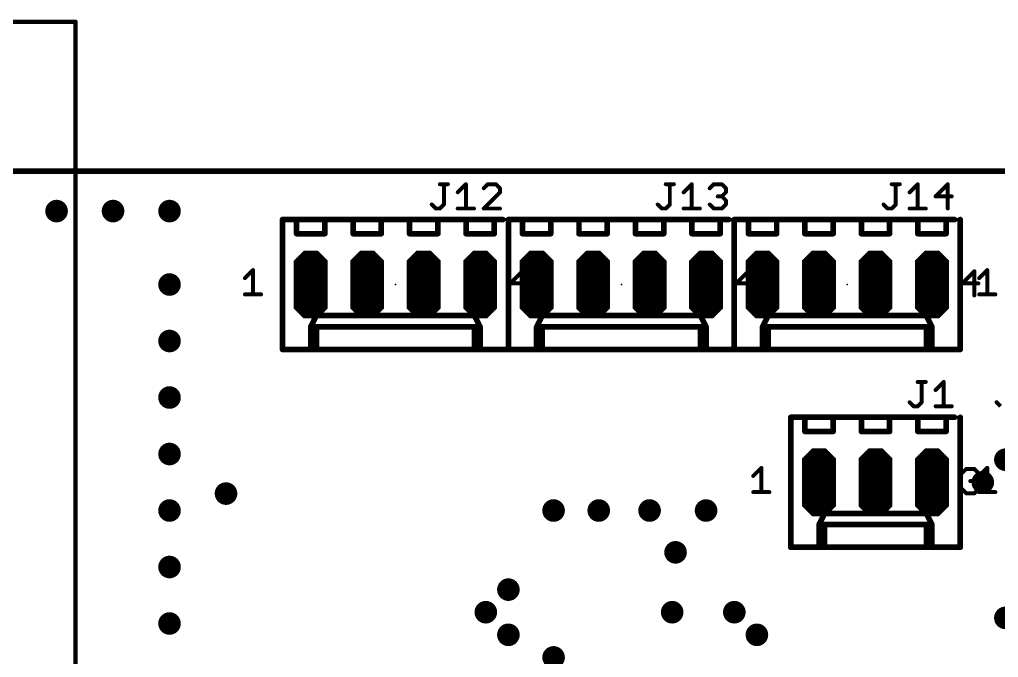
# Model space of a CAD drawing. Extents: x -10 to 136, y 0 to 101.
# Drawn here: x 22.47 to 66.49, y 72.14 to 100.81 of the extents above; entities that cross this region are included whole.
import ezdxf

# ---------------------------------------------------------------- set-up
doc = ezdxf.new("R2010")
doc.units = 0
for name, color, linetype in [('17', 92, 'CONTINUOUS'), ('18', 92, 'CONTINUOUS'), ('20', 7, 'CONTINUOUS'), ('21', 253, 'CONTINUOUS'), ('23', 7, 'CONTINUOUS'), ('25', 253, 'CONTINUOUS'), ('51', 253, 'CONTINUOUS')]:
    doc.layers.add(name, color=color, linetype=linetype)

# ---------------------------------------------------------------- blocks, each defined once
blk = doc.blocks.new('RECT')
blk.add_solid([(-0.5, -0.5), (0.5, -0.5), (-0.5, 0.5), (0.5, 0.5)])
blk = doc.blocks.new('LONGP100')
at = {"const_width": 0.5}
blk.add_lwpolyline([(-0.75, -0.1036), (-0.75, 0.1036), (-0.6036, 0.25), (0.6036, 0.25), (0.75, 0.1036), (0.75, -0.1036), (0.6036, -0.25), (-0.6036, -0.25), (-0.75, -0.1036), (-0.75, 0.1036)], dxfattribs=at)
blk = doc.blocks.new('ROUNDV')
at = {"const_width": 0.5}
blk.add_lwpolyline([(0, -0.25, 1), (0, 0.25, 1), (0, -0.25)], format="xyb", dxfattribs=at)

msp = doc.modelspace()

# ---------------------------------------------------------------- linework, layer by layer
at = {"layer": '20', "const_width": 0.254}
msp.add_lwpolyline([(135.862, 94), (0, 94)], dxfattribs=at)
at = {"layer": '21'}
for points, const_width in [([(24.9784, 100.7104), (10.5816, 100.7104)], 0.2032), ([(24.9784, 65.4136), (24.9784, 100.7104)], 0.2032), ([(34.29, 88.9), (34.29, 91.821)], 0.254), ([(34.29, 91.821), (42.037, 91.821)], 0.254), ([(34.925, 91.821), (34.29, 91.821)], 0.254), ([(34.925, 91.186), (34.925, 91.821)], 0.254), ([(37.465, 91.821), (36.195, 91.821)], 0.254), ([(36.195, 91.821), (36.195, 91.186)], 0.254), ([(37.465, 91.186), (37.465, 91.821)], 0.254), ([(40.005, 91.821), (38.735, 91.821)], 0.254), ([(38.735, 91.821), (38.735, 91.186)], 0.254), ([(40.005, 91.186), (40.005, 91.821)], 0.254), ([(40.005, 91.821), (43.815, 91.821)], 0.254), ([(41.275, 91.821), (41.275, 91.186)], 0.254), ([(42.545, 91.821), (41.275, 91.821)], 0.254), ([(44.45, 91.821), (42.037, 91.821)], 0.127), ([(42.545, 91.186), (42.545, 91.821)], 0.254), ([(44.196, 91.821), (43.815, 91.821)], 0.254), ([(43.815, 91.821), (43.815, 91.186)], 0.254), ([(44.45, 88.9), (44.45, 91.821)], 0.254), ([(44.45, 88.9), (44.45, 91.821)], 0.254), ([(44.45, 91.821), (52.197, 91.821)], 0.254), ([(45.085, 91.821), (44.45, 91.821)], 0.254), ([(45.085, 91.186), (45.085, 91.821)], 0.254), ([(47.625, 91.821), (46.355, 91.821)], 0.254), ([(46.355, 91.821), (46.355, 91.186)], 0.254), ([(47.625, 91.186), (47.625, 91.821)], 0.254), ([(50.165, 91.821), (48.895, 91.821)], 0.254), ([(48.895, 91.821), (48.895, 91.186)], 0.254), ([(50.165, 91.186), (50.165, 91.821)], 0.254), ([(50.165, 91.821), (53.975, 91.821)], 0.254), ([(51.435, 91.821), (51.435, 91.186)], 0.254), ([(52.705, 91.821), (51.435, 91.821)], 0.254), ([(54.61, 91.821), (52.197, 91.821)], 0.127), ([(52.705, 91.186), (52.705, 91.821)], 0.254), ([(54.356, 91.821), (53.975, 91.821)], 0.254), ([(53.975, 91.821), (53.975, 91.186)], 0.254), ([(54.61, 88.9), (54.61, 91.821)], 0.254), ([(54.61, 88.9), (54.61, 91.821)], 0.254), ([(54.61, 91.821), (62.357, 91.821)], 0.254), ([(55.245, 91.821), (54.61, 91.821)], 0.254), ([(55.245, 91.186), (55.245, 91.821)], 0.254), ([(57.785, 91.821), (56.515, 91.821)], 0.254), ([(56.515, 91.821), (56.515, 91.186)], 0.254), ([(57.785, 91.186), (57.785, 91.821)], 0.254), ([(60.325, 91.821), (59.055, 91.821)], 0.254), ([(59.055, 91.821), (59.055, 91.186)], 0.254), ([(60.325, 91.186), (60.325, 91.821)], 0.254), ([(60.325, 91.821), (64.135, 91.821)], 0.254), ([(61.595, 91.821), (61.595, 91.186)], 0.254), ([(62.865, 91.821), (61.595, 91.821)], 0.254), ([(64.77, 91.821), (62.357, 91.821)], 0.127), ([(62.865, 91.186), (62.865, 91.821)], 0.254), ([(64.516, 91.821), (64.135, 91.821)], 0.254), ([(64.135, 91.821), (64.135, 91.186)], 0.254), ([(64.77, 88.9), (64.77, 91.821)], 0.254), ([(36.195, 91.186), (34.925, 91.186)], 0.254), ([(38.735, 91.186), (37.465, 91.186)], 0.254), ([(41.275, 91.186), (40.005, 91.186)], 0.254), ([(43.815, 91.186), (42.545, 91.186)], 0.254), ([(46.355, 91.186), (45.085, 91.186)], 0.254), ([(48.895, 91.186), (47.625, 91.186)], 0.254), ([(51.435, 91.186), (50.165, 91.186)], 0.254), ([(53.975, 91.186), (52.705, 91.186)], 0.254), ([(56.515, 91.186), (55.245, 91.186)], 0.254), ([(59.055, 91.186), (57.785, 91.186)], 0.254), ([(61.595, 91.186), (60.325, 91.186)], 0.254), ([(64.135, 91.186), (62.865, 91.186)], 0.254), ([(32.6015, 89.1857), (32.9658, 89.5501)], 0.1778), ([(32.9658, 89.5501), (32.9658, 88.457)], 0.1778), ([(42.7615, 89.1857), (43.1258, 89.5501)], 0.1778), ([(43.1258, 89.5501), (43.1258, 88.457)], 0.1778), ([(45.086, 89.4993), (44.5395, 88.9527)], 0.1778), ([(45.086, 88.4062), (45.086, 89.4993)], 0.1778), ([(52.9215, 89.1857), (53.2858, 89.5501)], 0.1778), ([(53.2858, 89.5501), (53.2858, 88.457)], 0.1778), ([(55.246, 89.4993), (54.6995, 88.9527)], 0.1778), ([(55.246, 88.4062), (55.246, 89.4993)], 0.1778), ([(65.406, 89.4993), (64.8595, 88.9527)], 0.1778), ([(65.406, 88.4062), (65.406, 89.4993)], 0.1778), ([(65.6215, 89.1857), (65.9858, 89.5501)], 0.1778), ([(65.9858, 89.5501), (65.9858, 88.457)], 0.1778), ([(34.29, 88.9), (34.29, 85.979)], 0.254), ([(44.45, 88.9), (44.45, 85.979)], 0.254), ([(44.45, 88.9), (44.45, 85.979)], 0.254), ([(44.5395, 88.9527), (45.2682, 88.9527)], 0.1778), ([(54.61, 88.9), (54.61, 85.979)], 0.254), ([(54.61, 88.9), (54.61, 85.979)], 0.254), ([(54.6995, 88.9527), (55.4282, 88.9527)], 0.1778), ([(64.77, 88.9), (64.77, 85.979)], 0.254), ([(64.8595, 88.9527), (65.5882, 88.9527)], 0.1778), ([(32.6015, 88.457), (33.3302, 88.457)], 0.1778), ([(42.7615, 88.457), (43.4902, 88.457)], 0.1778), ([(52.9215, 88.457), (53.6502, 88.457)], 0.1778), ([(65.6215, 88.457), (66.3502, 88.457)], 0.1778), ([(35.814, 87.503), (35.56, 86.995)], 0.254), ([(42.926, 87.503), (35.814, 87.503)], 0.254), ([(43.18, 86.995), (42.926, 87.503)], 0.254), ([(45.974, 87.503), (45.72, 86.995)], 0.254), ([(53.086, 87.503), (45.974, 87.503)], 0.254), ([(53.34, 86.995), (53.086, 87.503)], 0.254), ([(56.134, 87.503), (55.88, 86.995)], 0.254), ([(63.246, 87.503), (56.134, 87.503)], 0.254), ([(63.5, 86.995), (63.246, 87.503)], 0.254), ([(35.814, 86.995), (35.56, 86.995)], 0.254), ([(35.56, 86.995), (35.56, 85.979)], 0.254), ([(42.926, 86.995), (35.814, 86.995)], 0.254), ([(35.814, 85.979), (35.814, 86.995)], 0.254), ([(43.18, 86.995), (42.926, 86.995)], 0.254), ([(42.926, 85.979), (42.926, 86.995)], 0.254), ([(43.18, 86.995), (43.18, 85.979)], 0.254), ([(45.974, 86.995), (45.72, 86.995)], 0.254), ([(45.72, 86.995), (45.72, 85.979)], 0.254), ([(53.086, 86.995), (45.974, 86.995)], 0.254), ([(45.974, 85.979), (45.974, 86.995)], 0.254), ([(53.34, 86.995), (53.086, 86.995)], 0.254), ([(53.086, 85.979), (53.086, 86.995)], 0.254), ([(53.34, 86.995), (53.34, 85.979)], 0.254), ([(56.134, 86.995), (55.88, 86.995)], 0.254), ([(55.88, 86.995), (55.88, 85.979)], 0.254), ([(63.246, 86.995), (56.134, 86.995)], 0.254), ([(56.134, 85.979), (56.134, 86.995)], 0.254), ([(63.5, 86.995), (63.246, 86.995)], 0.254), ([(63.246, 85.979), (63.246, 86.995)], 0.254), ([(63.5, 86.995), (63.5, 85.979)], 0.254), ([(43.18, 86.36), (43.18, 85.979)], 0.127), ([(53.34, 86.36), (53.34, 85.979)], 0.127), ([(63.5, 86.36), (63.5, 85.979)], 0.127), ([(34.29, 85.979), (41.91, 85.979)], 0.254), ([(43.18, 85.979), (41.91, 85.979)], 0.254), ([(42.926, 85.979), (43.18, 85.979)], 0.127), ([(44.45, 85.979), (43.18, 85.979)], 0.254), ([(44.45, 85.979), (52.07, 85.979)], 0.254), ([(53.34, 85.979), (52.07, 85.979)], 0.254), ([(53.086, 85.979), (53.34, 85.979)], 0.127), ([(54.61, 85.979), (53.34, 85.979)], 0.254), ([(54.61, 85.979), (62.23, 85.979)], 0.254), ([(63.5, 85.979), (62.23, 85.979)], 0.254), ([(63.246, 85.979), (63.5, 85.979)], 0.127), ([(64.77, 85.979), (63.5, 85.979)], 0.254), ([(57.15, 80.01), (57.15, 82.931)], 0.254), ([(57.785, 82.931), (57.15, 82.931)], 0.254), ([(57.785, 82.931), (59.055, 82.931)], 0.254), ([(57.785, 82.296), (57.785, 82.931)], 0.254), ([(60.325, 82.931), (59.055, 82.931)], 0.254), ([(59.055, 82.931), (59.055, 82.296)], 0.254), ([(60.325, 82.931), (61.595, 82.931)], 0.254), ([(60.325, 82.296), (60.325, 82.931)], 0.254), ([(62.865, 82.931), (61.595, 82.931)], 0.254), ([(61.595, 82.931), (61.595, 82.296)], 0.254), ([(61.595, 82.931), (62.23, 82.931)], 0.127), ([(64.77, 82.931), (62.23, 82.931)], 0.127), ([(62.865, 82.296), (62.865, 82.931)], 0.254), ([(62.865, 82.931), (64.135, 82.931)], 0.254), ([(64.516, 82.931), (64.135, 82.931)], 0.254), ([(64.135, 82.931), (64.135, 82.296)], 0.254), ([(64.77, 80.01), (64.77, 82.931)], 0.254), ([(59.055, 82.296), (57.785, 82.296)], 0.254), ([(61.595, 82.296), (60.325, 82.296)], 0.254), ([(64.135, 82.296), (62.865, 82.296)], 0.254), ([(55.4615, 80.2957), (55.8258, 80.6601)], 0.1778), ([(55.8258, 80.6601), (55.8258, 79.567)], 0.1778), ([(64.8595, 80.4271), (65.0416, 80.6093)], 0.1778), ([(65.0416, 80.6093), (65.406, 80.6093)], 0.1778), ([(65.406, 80.6093), (65.5882, 80.4271)], 0.1778), ([(65.6215, 80.2957), (65.9858, 80.6601)], 0.1778), ([(65.9858, 80.6601), (65.9858, 79.567)], 0.1778), ([(57.15, 80.01), (57.15, 77.089)], 0.254), ([(64.77, 80.01), (64.77, 77.089)], 0.254), ([(65.406, 80.0627), (65.2238, 80.0627)], 0.1778), ([(65.5882, 80.2449), (65.406, 80.0627)], 0.1778), ([(65.406, 80.0627), (65.5882, 79.8805)], 0.1778), ([(65.5882, 80.4271), (65.5882, 80.2449)], 0.1778), ([(65.0416, 79.5162), (64.8595, 79.6983)], 0.1778), ([(65.5882, 79.6983), (65.406, 79.5162)], 0.1778), ([(65.5882, 79.8805), (65.5882, 79.6983)], 0.1778), ([(55.4615, 79.567), (56.1902, 79.567)], 0.1778), ([(65.406, 79.5162), (65.0416, 79.5162)], 0.1778), ([(65.6215, 79.567), (66.3502, 79.567)], 0.1778), ([(58.674, 78.613), (58.42, 78.105)], 0.254), ([(63.246, 78.613), (58.674, 78.613)], 0.254), ([(63.5, 78.105), (63.246, 78.613)], 0.254), ([(58.674, 78.105), (58.42, 78.105)], 0.254), ([(58.42, 78.105), (58.42, 77.089)], 0.254), ([(63.246, 78.105), (58.674, 78.105)], 0.254), ([(58.674, 77.089), (58.674, 78.105)], 0.254), ([(63.5, 78.105), (63.246, 78.105)], 0.254), ([(63.246, 77.089), (63.246, 78.105)], 0.254), ([(63.5, 78.105), (63.5, 77.089)], 0.254), ([(63.5, 77.47), (63.5, 77.089)], 0.127), ([(57.15, 77.089), (62.23, 77.089)], 0.254), ([(63.5, 77.089), (62.23, 77.089)], 0.254), ([(63.246, 77.089), (63.5, 77.089)], 0.127), ([(64.77, 77.089), (63.5, 77.089)], 0.254)]:
    msp.add_lwpolyline(points, dxfattribs=dict(at, const_width=const_width))
for points, const_width in [([(25.0292, 100.7104, 1), (24.9276, 100.7104)], 0.1016), ([(24.9784, 100.6596, 1), (24.9784, 100.7612)], 0.1016), ([(34.3535, 91.821, 1), (34.2265, 91.821)], 0.127), ([(34.29, 91.8845, 1), (34.29, 91.7575)], 0.127), ([(34.29, 91.8845, 1), (34.29, 91.7575)], 0.127), ([(34.9885, 91.821, 1), (34.8615, 91.821)], 0.127), ([(34.925, 91.7575, 1), (34.925, 91.8845)], 0.127), ([(36.195, 91.8845, 1), (36.195, 91.7575)], 0.127), ([(36.2585, 91.821, 1), (36.1315, 91.821)], 0.127), ([(37.5285, 91.821, 1), (37.4015, 91.821)], 0.127), ([(37.465, 91.7575, 1), (37.465, 91.8845)], 0.127), ([(38.735, 91.8845, 1), (38.735, 91.7575)], 0.127), ([(38.7985, 91.821, 1), (38.6715, 91.821)], 0.127), ([(40.0685, 91.821, 1), (39.9415, 91.821)], 0.127), ([(40.005, 91.8845, 1), (40.005, 91.7575)], 0.127), ([(40.005, 91.7575, 1), (40.005, 91.8845)], 0.127), ([(41.3385, 91.821, 1), (41.2115, 91.821)], 0.127), ([(41.275, 91.8845, 1), (41.275, 91.7575)], 0.127), ([(42.037, 91.8528, 1), (42.037, 91.7892)], 0.0635), ([(42.037, 91.7575, 1), (42.037, 91.8845)], 0.127), ([(42.6085, 91.821, 1), (42.4815, 91.821)], 0.127), ([(42.545, 91.7575, 1), (42.545, 91.8845)], 0.127), ([(43.815, 91.8845, 1), (43.815, 91.7575)], 0.127), ([(43.8785, 91.821, 1), (43.7515, 91.821)], 0.127), ([(43.815, 91.7575, 1), (43.815, 91.8845)], 0.127), ([(44.196, 91.7575, 1), (44.196, 91.8845)], 0.127), ([(44.5135, 91.821, 1), (44.3865, 91.821)], 0.127), ([(44.5135, 91.821, 1), (44.3865, 91.821)], 0.127), ([(44.45, 91.8845, 1), (44.45, 91.7575)], 0.127), ([(44.45, 91.8845, 1), (44.45, 91.7575)], 0.127), ([(44.45, 91.7892, 1), (44.45, 91.8528)], 0.0635), ([(45.1485, 91.821, 1), (45.0215, 91.821)], 0.127), ([(45.085, 91.7575, 1), (45.085, 91.8845)], 0.127), ([(46.355, 91.8845, 1), (46.355, 91.7575)], 0.127), ([(46.4185, 91.821, 1), (46.2915, 91.821)], 0.127), ([(47.6885, 91.821, 1), (47.5615, 91.821)], 0.127), ([(47.625, 91.7575, 1), (47.625, 91.8845)], 0.127), ([(48.895, 91.8845, 1), (48.895, 91.7575)], 0.127), ([(48.9585, 91.821, 1), (48.8315, 91.821)], 0.127), ([(50.2285, 91.821, 1), (50.1015, 91.821)], 0.127), ([(50.165, 91.8845, 1), (50.165, 91.7575)], 0.127), ([(50.165, 91.7575, 1), (50.165, 91.8845)], 0.127), ([(51.4985, 91.821, 1), (51.3715, 91.821)], 0.127), ([(51.435, 91.8845, 1), (51.435, 91.7575)], 0.127), ([(52.197, 91.8528, 1), (52.197, 91.7892)], 0.0635), ([(52.197, 91.7575, 1), (52.197, 91.8845)], 0.127), ([(52.7685, 91.821, 1), (52.6415, 91.821)], 0.127), ([(52.705, 91.7575, 1), (52.705, 91.8845)], 0.127), ([(53.975, 91.8845, 1), (53.975, 91.7575)], 0.127), ([(54.0385, 91.821, 1), (53.9115, 91.821)], 0.127), ([(53.975, 91.7575, 1), (53.975, 91.8845)], 0.127), ([(54.356, 91.7575, 1), (54.356, 91.8845)], 0.127), ([(54.6735, 91.821, 1), (54.5465, 91.821)], 0.127), ([(54.6735, 91.821, 1), (54.5465, 91.821)], 0.127), ([(54.61, 91.8845, 1), (54.61, 91.7575)], 0.127), ([(54.61, 91.8845, 1), (54.61, 91.7575)], 0.127), ([(54.61, 91.7892, 1), (54.61, 91.8528)], 0.0635), ([(55.3085, 91.821, 1), (55.1815, 91.821)], 0.127), ([(55.245, 91.7575, 1), (55.245, 91.8845)], 0.127), ([(56.515, 91.8845, 1), (56.515, 91.7575)], 0.127), ([(56.5785, 91.821, 1), (56.4515, 91.821)], 0.127), ([(57.8485, 91.821, 1), (57.7215, 91.821)], 0.127), ([(57.785, 91.7575, 1), (57.785, 91.8845)], 0.127), ([(59.055, 91.8845, 1), (59.055, 91.7575)], 0.127), ([(59.1185, 91.821, 1), (58.9915, 91.821)], 0.127), ([(60.3885, 91.821, 1), (60.2615, 91.821)], 0.127), ([(60.325, 91.8845, 1), (60.325, 91.7575)], 0.127), ([(60.325, 91.7575, 1), (60.325, 91.8845)], 0.127), ([(61.6585, 91.821, 1), (61.5315, 91.821)], 0.127), ([(61.595, 91.8845, 1), (61.595, 91.7575)], 0.127), ([(62.357, 91.8528, 1), (62.357, 91.7892)], 0.0635), ([(62.357, 91.7575, 1), (62.357, 91.8845)], 0.127), ([(62.9285, 91.821, 1), (62.8015, 91.821)], 0.127), ([(62.865, 91.7575, 1), (62.865, 91.8845)], 0.127), ([(64.135, 91.8845, 1), (64.135, 91.7575)], 0.127), ([(64.1985, 91.821, 1), (64.0715, 91.821)], 0.127), ([(64.135, 91.7575, 1), (64.135, 91.8845)], 0.127), ([(64.516, 91.7575, 1), (64.516, 91.8845)], 0.127), ([(64.8335, 91.821, 1), (64.7065, 91.821)], 0.127), ([(64.77, 91.7892, 1), (64.77, 91.8528)], 0.0635), ([(34.925, 91.2495, 1), (34.925, 91.1225)], 0.127), ([(34.8615, 91.186, 1), (34.9885, 91.186)], 0.127), ([(36.1315, 91.186, 1), (36.2585, 91.186)], 0.127), ([(36.195, 91.1225, 1), (36.195, 91.2495)], 0.127), ([(37.465, 91.2495, 1), (37.465, 91.1225)], 0.127), ([(37.4015, 91.186, 1), (37.5285, 91.186)], 0.127), ([(38.6715, 91.186, 1), (38.7985, 91.186)], 0.127), ([(38.735, 91.1225, 1), (38.735, 91.2495)], 0.127), ([(40.005, 91.2495, 1), (40.005, 91.1225)], 0.127), ([(39.9415, 91.186, 1), (40.0685, 91.186)], 0.127), ([(41.2115, 91.186, 1), (41.3385, 91.186)], 0.127), ([(41.275, 91.1225, 1), (41.275, 91.2495)], 0.127), ([(42.545, 91.2495, 1), (42.545, 91.1225)], 0.127), ([(42.4815, 91.186, 1), (42.6085, 91.186)], 0.127), ([(43.7515, 91.186, 1), (43.8785, 91.186)], 0.127), ([(43.815, 91.1225, 1), (43.815, 91.2495)], 0.127), ([(45.085, 91.2495, 1), (45.085, 91.1225)], 0.127), ([(45.0215, 91.186, 1), (45.1485, 91.186)], 0.127), ([(46.2915, 91.186, 1), (46.4185, 91.186)], 0.127), ([(46.355, 91.1225, 1), (46.355, 91.2495)], 0.127), ([(47.625, 91.2495, 1), (47.625, 91.1225)], 0.127), ([(47.5615, 91.186, 1), (47.6885, 91.186)], 0.127), ([(48.8315, 91.186, 1), (48.9585, 91.186)], 0.127), ([(48.895, 91.1225, 1), (48.895, 91.2495)], 0.127), ([(50.165, 91.2495, 1), (50.165, 91.1225)], 0.127), ([(50.1015, 91.186, 1), (50.2285, 91.186)], 0.127), ([(51.3715, 91.186, 1), (51.4985, 91.186)], 0.127), ([(51.435, 91.1225, 1), (51.435, 91.2495)], 0.127), ([(52.705, 91.2495, 1), (52.705, 91.1225)], 0.127), ([(52.6415, 91.186, 1), (52.7685, 91.186)], 0.127), ([(53.9115, 91.186, 1), (54.0385, 91.186)], 0.127), ([(53.975, 91.1225, 1), (53.975, 91.2495)], 0.127), ([(55.245, 91.2495, 1), (55.245, 91.1225)], 0.127), ([(55.1815, 91.186, 1), (55.3085, 91.186)], 0.127), ([(56.4515, 91.186, 1), (56.5785, 91.186)], 0.127), ([(56.515, 91.1225, 1), (56.515, 91.2495)], 0.127), ([(57.785, 91.2495, 1), (57.785, 91.1225)], 0.127), ([(57.7215, 91.186, 1), (57.8485, 91.186)], 0.127), ([(58.9915, 91.186, 1), (59.1185, 91.186)], 0.127), ([(59.055, 91.1225, 1), (59.055, 91.2495)], 0.127), ([(60.325, 91.2495, 1), (60.325, 91.1225)], 0.127), ([(60.2615, 91.186, 1), (60.3885, 91.186)], 0.127), ([(61.5315, 91.186, 1), (61.6585, 91.186)], 0.127), ([(61.595, 91.1225, 1), (61.595, 91.2495)], 0.127), ([(62.865, 91.2495, 1), (62.865, 91.1225)], 0.127), ([(62.8015, 91.186, 1), (62.9285, 91.186)], 0.127), ([(64.0715, 91.186, 1), (64.1985, 91.186)], 0.127), ([(64.135, 91.1225, 1), (64.135, 91.2495)], 0.127), ([(33.0102, 89.5501, 1), (32.9214, 89.5501)], 0.0889), ([(32.9972, 89.5187, 1), (32.9344, 89.5815)], 0.0889), ([(43.1703, 89.5501, 1), (43.0814, 89.5501)], 0.0889), ([(43.1572, 89.5187, 1), (43.0944, 89.5815)], 0.0889), ([(45.1305, 89.4993, 1), (45.0416, 89.4993)], 0.0889), ([(45.1174, 89.4679, 1), (45.0546, 89.5307)], 0.0889), ([(53.3302, 89.5501, 1), (53.2414, 89.5501)], 0.0889), ([(53.3172, 89.5187, 1), (53.2544, 89.5815)], 0.0889), ([(55.2904, 89.4993, 1), (55.2016, 89.4993)], 0.0889), ([(55.2774, 89.4679, 1), (55.2146, 89.5307)], 0.0889), ([(65.4505, 89.4993, 1), (65.3616, 89.4993)], 0.0889), ([(65.4374, 89.4679, 1), (65.3746, 89.5307)], 0.0889), ([(66.0302, 89.5501, 1), (65.9413, 89.5501)], 0.0889), ([(66.0172, 89.5187, 1), (65.9544, 89.5815)], 0.0889), ([(32.5701, 89.2171, 1), (32.6329, 89.1543)], 0.0889), ([(34.3535, 88.9, 1), (34.2265, 88.9)], 0.127), ([(34.2265, 88.9, 1), (34.3535, 88.9)], 0.127), ([(42.7301, 89.2171, 1), (42.7929, 89.1543)], 0.0889), ([(44.5135, 88.9, 1), (44.3865, 88.9)], 0.127), ([(44.5135, 88.9, 1), (44.3865, 88.9)], 0.127), ([(44.3865, 88.9, 1), (44.5135, 88.9)], 0.127), ([(44.3865, 88.9, 1), (44.5135, 88.9)], 0.127), ([(44.5395, 88.9972, 1), (44.5395, 88.9083)], 0.0889), ([(44.5081, 88.9841, 1), (44.5709, 88.9213)], 0.0889), ([(45.2682, 88.9083, 1), (45.2682, 88.9972)], 0.0889), ([(52.8901, 89.2171, 1), (52.9529, 89.1543)], 0.0889), ([(54.6735, 88.9, 1), (54.5465, 88.9)], 0.127), ([(54.6735, 88.9, 1), (54.5465, 88.9)], 0.127), ([(54.5465, 88.9, 1), (54.6735, 88.9)], 0.127), ([(54.5465, 88.9, 1), (54.6735, 88.9)], 0.127), ([(54.6995, 88.9972, 1), (54.6995, 88.9083)], 0.0889), ([(54.6681, 88.9841, 1), (54.7309, 88.9213)], 0.0889), ([(55.4282, 88.9083, 1), (55.4282, 88.9972)], 0.0889), ([(64.8335, 88.9, 1), (64.7065, 88.9)], 0.127), ([(64.7065, 88.9, 1), (64.8335, 88.9)], 0.127), ([(64.8595, 88.9972, 1), (64.8595, 88.9083)], 0.0889), ([(64.8281, 88.9841, 1), (64.8909, 88.9213)], 0.0889), ([(65.5901, 89.2171, 1), (65.6529, 89.1543)], 0.0889), ([(65.5882, 88.9083, 1), (65.5882, 88.9972)], 0.0889), ([(32.6015, 88.5015, 1), (32.6015, 88.4126)], 0.0889), ([(32.9214, 88.457, 1), (33.0102, 88.457)], 0.0889), ([(33.3302, 88.4126, 1), (33.3302, 88.5015)], 0.0889), ([(42.7615, 88.5015, 1), (42.7615, 88.4126)], 0.0889), ([(43.0814, 88.457, 1), (43.1703, 88.457)], 0.0889), ([(43.4902, 88.4126, 1), (43.4902, 88.5015)], 0.0889), ([(52.9215, 88.5015, 1), (52.9215, 88.4126)], 0.0889), ([(53.2414, 88.457, 1), (53.3302, 88.457)], 0.0889), ([(53.6502, 88.4126, 1), (53.6502, 88.5015)], 0.0889), ([(65.6215, 88.5015, 1), (65.6215, 88.4126)], 0.0889), ([(65.9413, 88.457, 1), (66.0302, 88.457)], 0.0889), ([(66.3502, 88.4126, 1), (66.3502, 88.5015)], 0.0889), ([(45.0416, 88.4062, 1), (45.1305, 88.4062)], 0.0889), ([(55.2016, 88.4062, 1), (55.2904, 88.4062)], 0.0889), ([(65.3616, 88.4062, 1), (65.4505, 88.4062)], 0.0889), ([(35.814, 87.5665, 1), (35.814, 87.4395)], 0.127), ([(35.8708, 87.4746, 1), (35.7572, 87.5314)], 0.127), ([(42.9828, 87.5314, 1), (42.8692, 87.4746)], 0.127), ([(42.926, 87.4395, 1), (42.926, 87.5665)], 0.127), ([(45.974, 87.5665, 1), (45.974, 87.4395)], 0.127), ([(46.0308, 87.4746, 1), (45.9172, 87.5314)], 0.127), ([(53.1428, 87.5314, 1), (53.0292, 87.4746)], 0.127), ([(53.086, 87.4395, 1), (53.086, 87.5665)], 0.127), ([(56.134, 87.5665, 1), (56.134, 87.4395)], 0.127), ([(56.1908, 87.4746, 1), (56.0772, 87.5314)], 0.127), ([(63.3028, 87.5314, 1), (63.1892, 87.4746)], 0.127), ([(63.246, 87.4395, 1), (63.246, 87.5665)], 0.127), ([(35.56, 87.0585, 1), (35.56, 86.9315)], 0.127), ([(35.6235, 86.995, 1), (35.4965, 86.995)], 0.127), ([(35.5032, 87.0234, 1), (35.6168, 86.9666)], 0.127), ([(35.814, 87.0585, 1), (35.814, 86.9315)], 0.127), ([(35.8775, 86.995, 1), (35.7505, 86.995)], 0.127), ([(35.814, 86.9315, 1), (35.814, 87.0585)], 0.127), ([(42.926, 87.0585, 1), (42.926, 86.9315)], 0.127), ([(42.9895, 86.995, 1), (42.8625, 86.995)], 0.127), ([(42.926, 86.9315, 1), (42.926, 87.0585)], 0.127), ([(43.2435, 86.995, 1), (43.1165, 86.995)], 0.127), ([(43.1232, 86.9666, 1), (43.2368, 87.0234)], 0.127), ([(43.18, 86.9315, 1), (43.18, 87.0585)], 0.127), ([(45.72, 87.0585, 1), (45.72, 86.9315)], 0.127), ([(45.7835, 86.995, 1), (45.6565, 86.995)], 0.127), ([(45.6632, 87.0234, 1), (45.7768, 86.9666)], 0.127), ([(45.974, 87.0585, 1), (45.974, 86.9315)], 0.127), ([(46.0375, 86.995, 1), (45.9105, 86.995)], 0.127), ([(45.974, 86.9315, 1), (45.974, 87.0585)], 0.127), ([(53.086, 87.0585, 1), (53.086, 86.9315)], 0.127), ([(53.1495, 86.995, 1), (53.0225, 86.995)], 0.127), ([(53.086, 86.9315, 1), (53.086, 87.0585)], 0.127), ([(53.4035, 86.995, 1), (53.2765, 86.995)], 0.127), ([(53.2832, 86.9666, 1), (53.3968, 87.0234)], 0.127), ([(53.34, 86.9315, 1), (53.34, 87.0585)], 0.127), ([(55.88, 87.0585, 1), (55.88, 86.9315)], 0.127), ([(55.9435, 86.995, 1), (55.8165, 86.995)], 0.127), ([(55.8232, 87.0234, 1), (55.9368, 86.9666)], 0.127), ([(56.134, 87.0585, 1), (56.134, 86.9315)], 0.127), ([(56.1975, 86.995, 1), (56.0705, 86.995)], 0.127), ([(56.134, 86.9315, 1), (56.134, 87.0585)], 0.127), ([(63.246, 87.0585, 1), (63.246, 86.9315)], 0.127), ([(63.3095, 86.995, 1), (63.1825, 86.995)], 0.127), ([(63.246, 86.9315, 1), (63.246, 87.0585)], 0.127), ([(63.5635, 86.995, 1), (63.4365, 86.995)], 0.127), ([(63.4432, 86.9666, 1), (63.5568, 87.0234)], 0.127), ([(63.5, 86.9315, 1), (63.5, 87.0585)], 0.127), ([(43.2118, 86.36, 1), (43.1482, 86.36)], 0.0635), ([(53.3718, 86.36, 1), (53.3083, 86.36)], 0.0635), ([(63.5318, 86.36, 1), (63.4682, 86.36)], 0.0635), ([(34.29, 86.0425, 1), (34.29, 85.9155)], 0.127), ([(34.2265, 85.979, 1), (34.3535, 85.979)], 0.127), ([(35.4965, 85.979, 1), (35.6235, 85.979)], 0.127), ([(35.7505, 85.979, 1), (35.8775, 85.979)], 0.127), ([(41.91, 86.0425, 1), (41.91, 85.9155)], 0.127), ([(41.91, 85.9155, 1), (41.91, 86.0425)], 0.127), ([(42.8625, 85.979, 1), (42.9895, 85.979)], 0.127), ([(42.926, 86.0108, 1), (42.926, 85.9472)], 0.0635), ([(43.18, 86.0425, 1), (43.18, 85.9155)], 0.127), ([(43.1165, 85.979, 1), (43.2435, 85.979)], 0.127), ([(43.18, 85.9155, 1), (43.18, 86.0425)], 0.127), ([(43.1482, 85.979, 1), (43.2118, 85.979)], 0.0635), ([(43.18, 85.9472, 1), (43.18, 86.0108)], 0.0635), ([(44.45, 86.0425, 1), (44.45, 85.9155)], 0.127), ([(44.3865, 85.979, 1), (44.5135, 85.979)], 0.127), ([(44.3865, 85.979, 1), (44.5135, 85.979)], 0.127), ([(44.45, 85.9155, 1), (44.45, 86.0425)], 0.127), ([(45.6565, 85.979, 1), (45.7835, 85.979)], 0.127), ([(45.9105, 85.979, 1), (46.0375, 85.979)], 0.127), ([(52.07, 86.0425, 1), (52.07, 85.9155)], 0.127), ([(52.07, 85.9155, 1), (52.07, 86.0425)], 0.127), ([(53.0225, 85.979, 1), (53.1495, 85.979)], 0.127), ([(53.086, 86.0108, 1), (53.086, 85.9472)], 0.0635), ([(53.34, 86.0425, 1), (53.34, 85.9155)], 0.127), ([(53.2765, 85.979, 1), (53.4035, 85.979)], 0.127), ([(53.34, 85.9155, 1), (53.34, 86.0425)], 0.127), ([(53.3083, 85.979, 1), (53.3718, 85.979)], 0.0635), ([(53.34, 85.9472, 1), (53.34, 86.0108)], 0.0635), ([(54.61, 86.0425, 1), (54.61, 85.9155)], 0.127), ([(54.5465, 85.979, 1), (54.6735, 85.979)], 0.127), ([(54.5465, 85.979, 1), (54.6735, 85.979)], 0.127), ([(54.61, 85.9155, 1), (54.61, 86.0425)], 0.127), ([(55.8165, 85.979, 1), (55.9435, 85.979)], 0.127), ([(56.0705, 85.979, 1), (56.1975, 85.979)], 0.127), ([(62.23, 86.0425, 1), (62.23, 85.9155)], 0.127), ([(62.23, 85.9155, 1), (62.23, 86.0425)], 0.127), ([(63.1825, 85.979, 1), (63.3095, 85.979)], 0.127), ([(63.246, 86.0108, 1), (63.246, 85.9472)], 0.0635), ([(63.5, 86.0425, 1), (63.5, 85.9155)], 0.127), ([(63.4365, 85.979, 1), (63.5635, 85.979)], 0.127), ([(63.5, 85.9155, 1), (63.5, 86.0425)], 0.127), ([(63.4682, 85.979, 1), (63.5318, 85.979)], 0.0635), ([(63.5, 85.9472, 1), (63.5, 86.0108)], 0.0635), ([(64.7065, 85.979, 1), (64.8335, 85.979)], 0.127), ([(64.77, 85.9155, 1), (64.77, 86.0425)], 0.127), ([(57.2135, 82.931, 1), (57.0865, 82.931)], 0.127), ([(57.15, 82.9945, 1), (57.15, 82.8675)], 0.127), ([(57.785, 82.9945, 1), (57.785, 82.8675)], 0.127), ([(57.8485, 82.931, 1), (57.7215, 82.931)], 0.127), ([(57.785, 82.8675, 1), (57.785, 82.9945)], 0.127), ([(59.055, 82.9945, 1), (59.055, 82.8675)], 0.127), ([(59.1185, 82.931, 1), (58.9915, 82.931)], 0.127), ([(59.055, 82.8675, 1), (59.055, 82.9945)], 0.127), ([(60.325, 82.9945, 1), (60.325, 82.8675)], 0.127), ([(60.3885, 82.931, 1), (60.2615, 82.931)], 0.127), ([(60.325, 82.8675, 1), (60.325, 82.9945)], 0.127), ([(61.595, 82.9945, 1), (61.595, 82.8675)], 0.127), ([(61.6585, 82.931, 1), (61.5315, 82.931)], 0.127), ([(61.595, 82.8675, 1), (61.595, 82.9945)], 0.127), ([(61.595, 82.9627, 1), (61.595, 82.8992)], 0.0635), ([(62.23, 82.9627, 1), (62.23, 82.8992)], 0.0635), ([(62.23, 82.8992, 1), (62.23, 82.9627)], 0.0635), ([(62.9285, 82.931, 1), (62.8015, 82.931)], 0.127), ([(62.865, 82.9945, 1), (62.865, 82.8675)], 0.127), ([(62.865, 82.8675, 1), (62.865, 82.9945)], 0.127), ([(64.135, 82.9945, 1), (64.135, 82.8675)], 0.127), ([(64.1985, 82.931, 1), (64.0715, 82.931)], 0.127), ([(64.135, 82.8675, 1), (64.135, 82.9945)], 0.127), ([(64.516, 82.8675, 1), (64.516, 82.9945)], 0.127), ([(64.8335, 82.931, 1), (64.7065, 82.931)], 0.127), ([(64.77, 82.8992, 1), (64.77, 82.9627)], 0.0635), ([(57.785, 82.3595, 1), (57.785, 82.2325)], 0.127), ([(57.7215, 82.296, 1), (57.8485, 82.296)], 0.127), ([(58.9915, 82.296, 1), (59.1185, 82.296)], 0.127), ([(59.055, 82.2325, 1), (59.055, 82.3595)], 0.127), ([(60.325, 82.3595, 1), (60.325, 82.2325)], 0.127), ([(60.2615, 82.296, 1), (60.3885, 82.296)], 0.127), ([(61.5315, 82.296, 1), (61.6585, 82.296)], 0.127), ([(61.595, 82.2325, 1), (61.595, 82.3595)], 0.127), ([(62.865, 82.3595, 1), (62.865, 82.2325)], 0.127), ([(62.8015, 82.296, 1), (62.9285, 82.296)], 0.127), ([(64.0715, 82.296, 1), (64.1985, 82.296)], 0.127), ([(64.135, 82.2325, 1), (64.135, 82.3595)], 0.127), ([(55.8702, 80.6601, 1), (55.7814, 80.6601)], 0.0889), ([(55.8572, 80.6287, 1), (55.7944, 80.6915)], 0.0889), ([(65.0416, 80.6538, 1), (65.0416, 80.5649)], 0.0889), ([(65.073, 80.5779, 1), (65.0102, 80.6407)], 0.0889), ([(65.4374, 80.6407, 1), (65.3746, 80.5779)], 0.0889), ([(65.406, 80.5649, 1), (65.406, 80.6538)], 0.0889), ([(66.0302, 80.6601, 1), (65.9413, 80.6601)], 0.0889), ([(66.0172, 80.6287, 1), (65.9544, 80.6915)], 0.0889), ([(55.4301, 80.3271, 1), (55.4929, 80.2643)], 0.0889), ([(57.2135, 80.01, 1), (57.0865, 80.01)], 0.127), ([(64.8335, 80.01, 1), (64.7065, 80.01)], 0.127), ([(64.8281, 80.4585, 1), (64.8909, 80.3957)], 0.0889), ([(65.2238, 80.1072, 1), (65.2238, 80.0183)], 0.0889), ([(65.4374, 80.0941, 1), (65.3746, 80.0313)], 0.0889), ([(65.3746, 80.0941, 1), (65.4374, 80.0313)], 0.0889), ([(65.406, 80.0183, 1), (65.406, 80.1072)], 0.0889), ([(65.6326, 80.4271, 1), (65.5438, 80.4271)], 0.0889), ([(65.5438, 80.2449, 1), (65.6326, 80.2449)], 0.0889), ([(65.5568, 80.3957, 1), (65.6196, 80.4585)], 0.0889), ([(65.6196, 80.2135, 1), (65.5568, 80.2763)], 0.0889), ([(65.5901, 80.3271, 1), (65.6529, 80.2643)], 0.0889), ([(57.0865, 80.01, 1), (57.2135, 80.01)], 0.127), ([(64.7065, 80.01, 1), (64.8335, 80.01)], 0.127), ([(64.8909, 79.7297, 1), (64.8281, 79.6669)], 0.0889), ([(65.6326, 79.8805, 1), (65.5438, 79.8805)], 0.0889), ([(65.5438, 79.6983, 1), (65.6326, 79.6983)], 0.0889), ([(65.5568, 79.8491, 1), (65.6196, 79.9119)], 0.0889), ([(65.6196, 79.6669, 1), (65.5568, 79.7297)], 0.0889), ([(55.4615, 79.6115, 1), (55.4615, 79.5226)], 0.0889), ([(55.7814, 79.567, 1), (55.8702, 79.567)], 0.0889), ([(56.1902, 79.5226, 1), (56.1902, 79.6115)], 0.0889), ([(65.0416, 79.5606, 1), (65.0416, 79.4718)], 0.0889), ([(65.0102, 79.4848, 1), (65.073, 79.5476)], 0.0889), ([(65.3746, 79.5476, 1), (65.4374, 79.4848)], 0.0889), ([(65.406, 79.4718, 1), (65.406, 79.5606)], 0.0889), ([(65.6215, 79.6115, 1), (65.6215, 79.5226)], 0.0889), ([(65.9413, 79.567, 1), (66.0302, 79.567)], 0.0889), ([(66.3502, 79.5226, 1), (66.3502, 79.6115)], 0.0889), ([(58.674, 78.6765, 1), (58.674, 78.5495)], 0.127), ([(58.7308, 78.5846, 1), (58.6172, 78.6414)], 0.127), ([(63.3028, 78.6414, 1), (63.1892, 78.5846)], 0.127), ([(63.246, 78.5495, 1), (63.246, 78.6765)], 0.127), ([(58.42, 78.1685, 1), (58.42, 78.0415)], 0.127), ([(58.4835, 78.105, 1), (58.3565, 78.105)], 0.127), ([(58.3632, 78.1334, 1), (58.4768, 78.0766)], 0.127), ([(58.674, 78.1685, 1), (58.674, 78.0415)], 0.127), ([(58.7375, 78.105, 1), (58.6105, 78.105)], 0.127), ([(58.674, 78.0415, 1), (58.674, 78.1685)], 0.127), ([(63.246, 78.1685, 1), (63.246, 78.0415)], 0.127), ([(63.3095, 78.105, 1), (63.1825, 78.105)], 0.127), ([(63.246, 78.0415, 1), (63.246, 78.1685)], 0.127), ([(63.5635, 78.105, 1), (63.4365, 78.105)], 0.127), ([(63.4432, 78.0766, 1), (63.5568, 78.1334)], 0.127), ([(63.5, 78.0415, 1), (63.5, 78.1685)], 0.127), ([(63.5318, 77.47, 1), (63.4682, 77.47)], 0.0635), ([(57.15, 77.1525, 1), (57.15, 77.0255)], 0.127), ([(57.0865, 77.089, 1), (57.2135, 77.089)], 0.127), ([(58.3565, 77.089, 1), (58.4835, 77.089)], 0.127), ([(58.6105, 77.089, 1), (58.7375, 77.089)], 0.127), ([(62.23, 77.1525, 1), (62.23, 77.0255)], 0.127), ([(62.23, 77.0255, 1), (62.23, 77.1525)], 0.127), ([(63.1825, 77.089, 1), (63.3095, 77.089)], 0.127), ([(63.246, 77.1208, 1), (63.246, 77.0572)], 0.0635), ([(63.5, 77.1525, 1), (63.5, 77.0255)], 0.127), ([(63.4365, 77.089, 1), (63.5635, 77.089)], 0.127), ([(63.5, 77.0255, 1), (63.5, 77.1525)], 0.127), ([(63.4682, 77.089, 1), (63.5318, 77.089)], 0.0635), ([(63.5, 77.0572, 1), (63.5, 77.1208)], 0.0635), ([(64.7065, 77.089, 1), (64.8335, 77.089)], 0.127), ([(64.77, 77.0255, 1), (64.77, 77.1525)], 0.127)]:
    msp.add_lwpolyline(points, format="xyb", dxfattribs=dict(at, const_width=const_width))
at = {"layer": '23'}
for p in [(39.37, 88.9), (49.53, 88.9), (59.69, 88.9), (60.96, 80.01)]:
    msp.add_point(p, dxfattribs=at)
at = {"layer": '25', "const_width": 0.1778}
for points in [[(41.3682, 93.4109), (41.7326, 93.4109)], [(41.5504, 92.4999), (41.5504, 93.4109)], [(42.1732, 93.0465), (42.5375, 93.4109)], [(42.5375, 93.4109), (42.5375, 92.3178)], [(43.5246, 93.4109), (43.3425, 93.2287)], [(43.889, 93.4109), (43.5246, 93.4109)], [(44.0712, 93.2287), (43.889, 93.4109)], [(51.5282, 93.4109), (51.8926, 93.4109)], [(51.7104, 92.4999), (51.7104, 93.4109)], [(52.3332, 93.0465), (52.6975, 93.4109)], [(52.6975, 93.4109), (52.6975, 92.3178)], [(53.5025, 93.2287), (53.6846, 93.4109)], [(53.6846, 93.4109), (54.049, 93.4109)], [(54.049, 93.4109), (54.2312, 93.2287)], [(61.6882, 93.4109), (62.0526, 93.4109)], [(61.8704, 92.4999), (61.8704, 93.4109)], [(62.4932, 93.0465), (62.8575, 93.4109)], [(62.8575, 93.4109), (62.8575, 92.3178)], [(64.209, 93.4109), (63.6625, 92.8643)], [(64.209, 92.3178), (64.209, 93.4109)], [(43.3425, 92.3178), (44.0712, 93.0465)], [(44.0712, 93.0465), (44.0712, 93.2287)], [(54.049, 92.8643), (53.8668, 92.8643)], [(54.2312, 93.0465), (54.049, 92.8643)], [(54.049, 92.8643), (54.2312, 92.6821)], [(54.2312, 93.2287), (54.2312, 93.0465)], [(63.6625, 92.8643), (64.3912, 92.8643)], [(41.0039, 92.4999), (41.186, 92.3178)], [(41.3682, 92.3178), (41.5504, 92.4999)], [(51.1639, 92.4999), (51.346, 92.3178)], [(51.5282, 92.3178), (51.7104, 92.4999)], [(53.6846, 92.3178), (53.5025, 92.4999)], [(54.2312, 92.4999), (54.049, 92.3178)], [(54.2312, 92.6821), (54.2312, 92.4999)], [(61.3239, 92.4999), (61.506, 92.3178)], [(61.6882, 92.3178), (61.8704, 92.4999)], [(41.186, 92.3178), (41.3682, 92.3178)], [(42.1732, 92.3178), (42.9019, 92.3178)], [(44.0712, 92.3178), (43.3425, 92.3178)], [(51.346, 92.3178), (51.5282, 92.3178)], [(52.3332, 92.3178), (53.0619, 92.3178)], [(54.049, 92.3178), (53.6846, 92.3178)], [(61.506, 92.3178), (61.6882, 92.3178)], [(62.4932, 92.3178), (63.2219, 92.3178)], [(62.8576, 84.5209), (63.222, 84.5209)], [(63.0398, 83.6099), (63.0398, 84.5209)], [(63.6626, 84.1565), (64.0269, 84.5209)], [(64.0269, 84.5209), (64.0269, 83.4278)], [(62.4933, 83.6099), (62.6754, 83.4278)], [(62.8576, 83.4278), (63.0398, 83.6099)], [(66.4039, 83.6099), (66.586, 83.4278)], [(62.6754, 83.4278), (62.8576, 83.4278)], [(63.6626, 83.4278), (64.3913, 83.4278)]]:
    msp.add_lwpolyline(points, dxfattribs=at)
at = {"layer": '25', "const_width": 0.0889}
for points in [[(41.3682, 93.4553, 1), (41.3682, 93.3665)], [(41.5949, 93.4109, 1), (41.506, 93.4109)], [(41.7326, 93.3665, 1), (41.7326, 93.4553)], [(42.5819, 93.4109, 1), (42.4931, 93.4109)], [(42.5689, 93.3795, 1), (42.5061, 93.4423)], [(43.5246, 93.4553, 1), (43.5246, 93.3665)], [(43.556, 93.3795, 1), (43.4932, 93.4423)], [(43.9204, 93.4423, 1), (43.8576, 93.3795)], [(43.889, 93.3665, 1), (43.889, 93.4553)], [(51.5282, 93.4553, 1), (51.5282, 93.3665)], [(51.7548, 93.4109, 1), (51.666, 93.4109)], [(51.8926, 93.3665, 1), (51.8926, 93.4553)], [(52.742, 93.4109, 1), (52.6531, 93.4109)], [(52.7289, 93.3795, 1), (52.6661, 93.4423)], [(53.6846, 93.4553, 1), (53.6846, 93.3665)], [(53.716, 93.3795, 1), (53.6532, 93.4423)], [(54.0804, 93.4423, 1), (54.0176, 93.3795)], [(54.049, 93.3665, 1), (54.049, 93.4553)], [(61.6882, 93.4553, 1), (61.6882, 93.3665)], [(61.9149, 93.4109, 1), (61.826, 93.4109)], [(62.0526, 93.3665, 1), (62.0526, 93.4553)], [(62.9019, 93.4109, 1), (62.8131, 93.4109)], [(62.8889, 93.3795, 1), (62.8261, 93.4423)], [(64.2535, 93.4109, 1), (64.1646, 93.4109)], [(64.2404, 93.3795, 1), (64.1776, 93.4423)], [(42.1418, 93.0779, 1), (42.2046, 93.0151)], [(43.3111, 93.2601, 1), (43.3739, 93.1973)], [(44.1157, 93.2287, 1), (44.0268, 93.2287)], [(44.0268, 93.0465, 1), (44.1157, 93.0465)], [(44.0398, 93.1973, 1), (44.1026, 93.2601)], [(44.1026, 93.0151, 1), (44.0398, 93.0779)], [(52.3018, 93.0779, 1), (52.3646, 93.0151)], [(53.4711, 93.2601, 1), (53.5339, 93.1973)], [(53.8668, 92.9087, 1), (53.8668, 92.8199)], [(54.0804, 92.8957, 1), (54.0176, 92.8329)], [(54.0176, 92.8957, 1), (54.0804, 92.8329)], [(54.049, 92.8199, 1), (54.049, 92.9087)], [(54.2756, 93.2287, 1), (54.1868, 93.2287)], [(54.1868, 93.0465, 1), (54.2756, 93.0465)], [(54.2626, 93.0151, 1), (54.1998, 93.0779)], [(54.1998, 93.1973, 1), (54.2626, 93.2601)], [(62.4618, 93.0779, 1), (62.5246, 93.0151)], [(63.6311, 92.8957, 1), (63.6939, 92.8329)], [(63.6625, 92.9087, 1), (63.6625, 92.8199)], [(64.3912, 92.8199, 1), (64.3912, 92.9087)], [(41.0353, 92.5313, 1), (40.9725, 92.4685)], [(41.506, 92.4999, 1), (41.5949, 92.4999)], [(41.5818, 92.4685, 1), (41.519, 92.5313)], [(51.1953, 92.5313, 1), (51.1325, 92.4685)], [(51.666, 92.4999, 1), (51.7548, 92.4999)], [(51.7418, 92.4685, 1), (51.679, 92.5313)], [(53.5339, 92.5313, 1), (53.4711, 92.4685)], [(54.2756, 92.6821, 1), (54.1868, 92.6821)], [(54.1868, 92.4999, 1), (54.2756, 92.4999)], [(54.1998, 92.6507, 1), (54.2626, 92.7135)], [(54.2626, 92.4685, 1), (54.1998, 92.5313)], [(61.3553, 92.5313, 1), (61.2925, 92.4685)], [(61.826, 92.4999, 1), (61.9149, 92.4999)], [(61.9018, 92.4685, 1), (61.839, 92.5313)], [(41.186, 92.3623, 1), (41.186, 92.2734)], [(41.1546, 92.2864, 1), (41.2174, 92.3492)], [(41.3368, 92.3492, 1), (41.3996, 92.2864)], [(41.3682, 92.2734, 1), (41.3682, 92.3623)], [(42.1732, 92.3623, 1), (42.1732, 92.2734)], [(42.4931, 92.3178, 1), (42.5819, 92.3178)], [(42.9019, 92.2734, 1), (42.9019, 92.3623)], [(43.3425, 92.3623, 1), (43.3425, 92.2734)], [(43.3111, 92.3492, 1), (43.3739, 92.2864)], [(44.0712, 92.2734, 1), (44.0712, 92.3623)], [(51.346, 92.3623, 1), (51.346, 92.2734)], [(51.3146, 92.2864, 1), (51.3774, 92.3492)], [(51.4968, 92.3492, 1), (51.5596, 92.2864)], [(51.5282, 92.2734, 1), (51.5282, 92.3623)], [(52.3332, 92.3623, 1), (52.3332, 92.2734)], [(52.6531, 92.3178, 1), (52.742, 92.3178)], [(53.0619, 92.2734, 1), (53.0619, 92.3623)], [(53.6846, 92.3623, 1), (53.6846, 92.2734)], [(53.6532, 92.2864, 1), (53.716, 92.3492)], [(54.0176, 92.3492, 1), (54.0804, 92.2864)], [(54.049, 92.2734, 1), (54.049, 92.3623)], [(61.506, 92.3623, 1), (61.506, 92.2734)], [(61.4746, 92.2864, 1), (61.5374, 92.3492)], [(61.6568, 92.3492, 1), (61.7196, 92.2864)], [(61.6882, 92.2734, 1), (61.6882, 92.3623)], [(62.4932, 92.3623, 1), (62.4932, 92.2734)], [(62.8131, 92.3178, 1), (62.9019, 92.3178)], [(63.2219, 92.2734, 1), (63.2219, 92.3623)], [(64.1646, 92.3178, 1), (64.2535, 92.3178)], [(62.8576, 84.5653, 1), (62.8576, 84.4764)], [(63.0842, 84.5209, 1), (62.9954, 84.5209)], [(63.222, 84.4764, 1), (63.222, 84.5653)], [(64.0713, 84.5209, 1), (63.9825, 84.5209)], [(64.0583, 84.4895, 1), (63.9955, 84.5523)], [(63.6312, 84.1879, 1), (63.694, 84.1251)], [(62.5247, 83.6413, 1), (62.4619, 83.5785)], [(62.9954, 83.6099, 1), (63.0842, 83.6099)], [(63.0712, 83.5785, 1), (63.0084, 83.6413)], [(66.4353, 83.6413, 1), (66.3725, 83.5785)], [(62.6754, 83.4723, 1), (62.6754, 83.3834)], [(62.644, 83.3964, 1), (62.7068, 83.4592)], [(62.8262, 83.4592, 1), (62.889, 83.3964)], [(62.8576, 83.3834, 1), (62.8576, 83.4723)], [(63.6626, 83.4723, 1), (63.6626, 83.3834)], [(63.9825, 83.4278, 1), (64.0713, 83.4278)], [(64.3913, 83.3834, 1), (64.3913, 83.4723)]]:
    msp.add_lwpolyline(points, format="xyb", dxfattribs=at)

# ---------------------------------------------------------------- block references
at = {"layer": '17', "xscale": 1.524, "yscale": 1.524, "rotation": 270}
for p in [(35.56, 88.9), (35.56, 88.9), (38.1, 88.9), (38.1, 88.9), (40.64, 88.9), (40.64, 88.9), (43.18, 88.9), (43.18, 88.9), (45.72, 88.9), (45.72, 88.9), (48.26, 88.9), (48.26, 88.9), (50.8, 88.9), (50.8, 88.9), (53.34, 88.9), (53.34, 88.9), (55.88, 88.9), (55.88, 88.9), (58.42, 88.9), (58.42, 88.9), (60.96, 88.9), (60.96, 88.9), (63.5, 88.9), (63.5, 88.9), (58.42, 80.01), (58.42, 80.01), (60.96, 80.01), (60.96, 80.01), (63.5, 80.01), (63.5, 80.01)]:
    msp.add_blockref('LONGP100', p, dxfattribs=at)
at = {"layer": '18', "xscale": 1.016, "yscale": 1.016}
for p in [(24.13, 92.202), (26.67, 92.202), (29.21, 92.202), (29.21, 88.9), (29.21, 86.36), (29.21, 83.82), (29.21, 81.28), (66.802, 81.026), (65.786, 80.01), (31.75, 79.502), (29.21, 78.74), (46.482, 78.74), (48.514, 78.74), (50.8, 78.74), (53.34, 78.74), (51.968, 76.86), (29.21, 76.2), (44.45, 75.184), (43.434, 74.168), (51.816, 74.168), (54.61, 74.168), (66.802, 73.914), (29.21, 73.66), (44.45, 73.152), (55.626, 73.152), (46.482, 72.136)]:
    msp.add_blockref('ROUNDV', p, dxfattribs=at)
at = {"layer": '51', "xscale": 0.508, "yscale": 0.508, "rotation": 180}
for p in [(35.56, 88.9), (38.1, 88.9), (40.64, 88.9), (43.18, 88.9), (45.72, 88.9), (48.26, 88.9), (50.8, 88.9), (53.34, 88.9), (55.88, 88.9), (58.42, 88.9), (60.96, 88.9), (63.5, 88.9), (58.42, 80.01), (60.96, 80.01), (63.5, 80.01)]:
    msp.add_blockref('RECT', p, dxfattribs=at)

doc.saveas('drawing.dxf')
